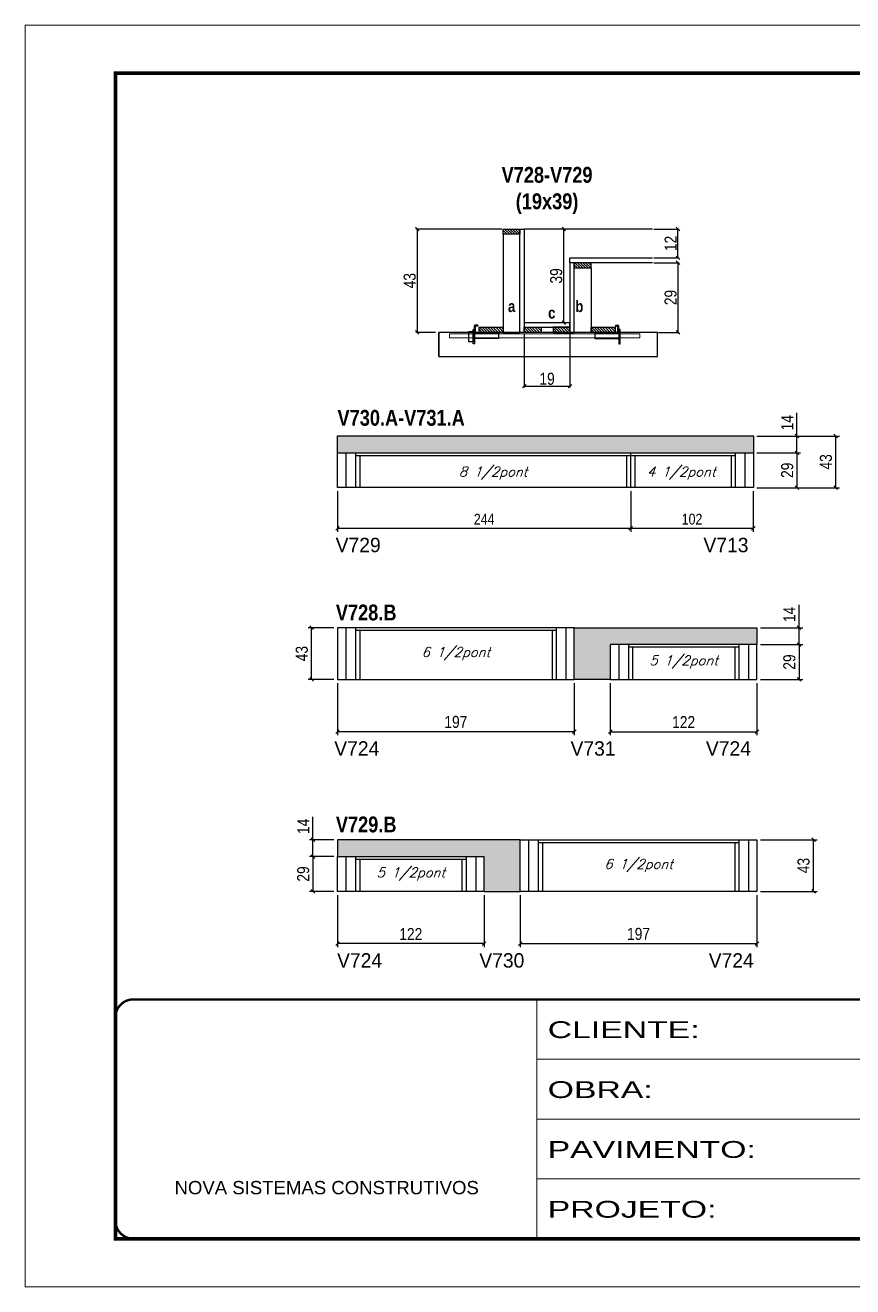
# Model space of a CAD drawing. Extents: x 13154 to 22413, y 1253 to 30260.
# Drawn here: x 17923 to 18611, y 21928 to 22978 of the extents above; entities that cross this region are included whole.
import ezdxf

# ---------------------------------------------------------------- set-up
doc = ezdxf.new("R2010")
doc.units = 0
doc.linetypes.add('CONTINUO', pattern=[0])
doc.linetypes.add('DASHED', pattern=[0.75, 0.5, -0.25])
for name, color, linetype in [('5', 5, 'Continuous'), ('barrote', 251, 'Continuous'), ('COTA', 241, 'Continuous'), ('detalhes', 4, 'Continuous'), ('NOMENCLATURA', 7, 'Continuous'), ('Painéis', 200, 'Continuous'), ('presilha', 1, 'Continuous'), ('SARR_2.2x10', 60, 'Continuous'), ('SARR_2.2x7', 40, 'Continuous'), ('SARR_3.5x7', 81, 'Continuous'), ('texto', 7, 'Continuous')]:
    doc.layers.add(name, color=color, linetype=linetype)
for name, color, linetype, lineweight in [('CONCRETO', 251, 'Continuous', 25), ('Folhas', 255, 'Continuous', 9), ('SARRAFO DE PRESSAO', 251, 'DASHED', 9), ('SCO-___-LAJ', 2, 'Continuous', 0)]:
    doc.layers.add(name, color=color, linetype=linetype, lineweight=lineweight)
doc.styles.add('ARIAL', font='arial.ttf')
doc.styles.add('COTA TECNICA', font='techl___.ttf', dxfattribs={"height": 10})
doc.styles.add('COTA TECNICA 2X', font='techl___.ttf', dxfattribs={"height": 10})
doc.styles.add('COTA TECNICA-50', font='techl___.ttf', dxfattribs={"height": 9})
doc.styles.add('Romans', font='romans.shx')
doc.styles.add('ROMAS860', font='ROMAS860.SHX')
doc.styles.add('TECNICA', font='techb___.ttf', dxfattribs={"height": 10})
doc.styles.add('Tecnologia', font='')
doc.styles.get('Tecnologia').set_extended_font_data('Forgotten Futurist')
doc.dimstyles.new('COTA PAINEL-50', dxfattribs={"dimtxt": 9, "dimasz": 3, "dimexe": 3, "dimexo": 3, "dimgap": 3, "dimtad": 1, "dimdec": 1, "dimzin": 12, "dimdsep": 46, "dimtxsty": 'COTA TECNICA-50', "dimblk1": 'OBLIQUE', "dimblk2": 'OBLIQUE', "dimsah": 1, "dimcen": 0.9, "dimclrd": 4, "dimclre": 4, "dimclrt": 240, "dimadec": 1, "dimazin": 3, "dimtfac": 1, "dimtdec": 1, "dimtmove": 0, "dimatfit": 3, "dimfxl": 1, "dimtolj": 1, "dimtzin": 12, "dimarcsym": 0})
doc.dimstyles.new('PAINEL', dxfattribs={"dimtxt": 10, "dimasz": 3, "dimexe": 3, "dimexo": 3, "dimgap": 3, "dimtad": 1, "dimdec": 1, "dimzin": 12, "dimdsep": 46, "dimtxsty": 'COTA TECNICA', "dimblk1": 'OBLIQUE', "dimblk2": 'OBLIQUE', "dimsah": 1, "dimcen": 0.9, "dimclrd": 4, "dimclre": 4, "dimclrt": 240, "dimadec": 1, "dimazin": 3, "dimtfac": 1, "dimtdec": 1, "dimtmove": 0, "dimatfit": 3, "dimfxl": 1, "dimtolj": 1, "dimtzin": 12, "dimarcsym": 0})
doc.dimstyles.new('SECAO', dxfattribs={"dimscale": 0.333333, "dimtxt": 5, "dimasz": 9, "dimexe": 3, "dimexo": 3, "dimgap": 3, "dimtad": 1, "dimdec": 1, "dimlfac": 0.5, "dimzin": 12, "dimdsep": 46, "dimtxsty": 'COTA TECNICA 2X', "dimblk1": 'OBLIQUE', "dimblk2": 'OBLIQUE', "dimsah": 1, "dimcen": 0.9, "dimclrd": 4, "dimclre": 4, "dimclrt": 240, "dimadec": 1, "dimazin": 3, "dimtfac": 1, "dimtdec": 1, "dimtmove": 0, "dimatfit": 3, "dimfxl": 1, "dimtolj": 1, "dimtzin": 12, "dimarcsym": 0})

# ---------------------------------------------------------------- blocks, each defined once
blk = doc.blocks.new('9999999999')
at = {"color": 30, "linetype": 'CONTINUO'}
for p, q in [((98564.6, 34230.2), (98564.6, 34429.4)), ((98564.6, 34379.6), (99584, 34379.6)), ((98564.6, 34329.8), (99488, 34329.8)), ((98564.6, 34280), (99488, 34280))]:
    blk.add_line(p, q, dxfattribs=at)
at = {"color": 30, "linetype": 'CONTINUO', "const_width": 2}
blk.add_lwpolyline([(99584, 34230.2), (99584, 34414.4, 0.414214), (99569, 34429.4), (98229, 34429.4, 0.414214), (98214, 34414.4), (98214, 34245.2, 0.414214), (98229, 34230.2), (99584, 34230.2)], format="xyb", dxfattribs=at)
at = {"layer": 'Folhas'}
blk.add_lwpolyline([(98139, 34190.2), (99624, 34190.2), (99624, 35240.2), (98139, 35240.2)], close=True, dxfattribs=at)
at = {"layer": 'Folhas', "color": 30, "const_width": 3}
blk.add_lwpolyline([(98214, 34230.2), (99584, 34230.2), (99584, 35200.2), (98214, 35200.2)], close=True, dxfattribs=at)
at = {"color": 7, "linetype": 'Continuous', "ltscale": 5, "style": 'ARIAL'}
blk.add_text('NOVA SISTEMAS CONSTRUTIVOS', height=11.059, dxfattribs=at).set_placement((98263.2, 34267.2))
at = {"layer": 'Folhas', "color": 7, "style": 'Tecnologia', "width": 1.5}
for s, p in [('CLIENTE:', (98573.7, 34397.2)), ('OBRA:', (98573.7, 34347.3)), ('PAVIMENTO:', (98573.7, 34297.5)), ('PROJETO:', (98573.7, 34247.7))]:
    blk.add_text(s, height=14, dxfattribs=at).set_placement(p)
blk = doc.blocks.new('PRESILHA METÁLICA 1')
at = {"layer": 'presilha'}
for p, q in [((7.5, 10.6), (7.5, 19.9)), ((12, 21), (8.6, 21)), ((9, 11.6), (9, 18.9)), ((12, 19.5), (9.6, 19.5)), ((12, 21), (12, 19.5)), ((0, 13), (6, 13)), ((0, 13), (0, 0)), ((6, 0), (0, 0)), ((6, 15.5), (7.5, 15.5)), ((6, -2.5), (6, 15.5)), ((6, 13), (6, 0)), ((7.5, 15.5), (7.5, -2.5)), ((37.5, 4.1), (7.5, 4.1)), ((37.5, 11), (9.6, 11)), ((37.5, 11), (37.5, 4.1)), ((7.5, -2.5), (6, -2.5))]:
    blk.add_line(p, q, dxfattribs=at)
for centre, radius, start, end in [((8.6, 19.9), 1.14, 90, 180), ((9.6, 18.9), 0.57, 90, 180), ((9.6, 11.6), 0.57, 180, 270)]:
    blk.add_arc(centre, radius, start, end, dxfattribs=at)
blk = doc.blocks.new('PRESILHA METÁLICA 2')
at = {"layer": 'presilha'}
for p, q in [((-5.2, 23.5), (-5.2, 22)), ((-5.2, 23.5), (-1.9, 23.5)), ((-5.2, 22), (-2.8, 22)), ((-2.2, 14.1), (-2.2, 21.4)), ((0.8, 18), (-0.8, 18)), ((-0.8, 18), (-0.8, 0)), ((-0.8, 14.6), (-0.8, 22.4)), ((0.8, 0), (0.8, 18)), ((-30.8, 13.5), (-30.8, 6.6)), ((-30.8, 13.5), (-2.8, 13.5)), ((-30.8, 6.6), (-0.8, 6.6)), ((-0.8, 0), (0.8, 0))]:
    blk.add_line(p, q, dxfattribs=at)
for centre, radius, start, end in [((-2.8, 21.4), 0.57, 0, 90), ((-1.9, 22.4), 1.14, 0, 90), ((-2.8, 14.1), 0.57, 270, 0)]:
    blk.add_arc(centre, radius, start, end, dxfattribs=at)
blk = doc.blocks.new('_Oblique')
at = {"color": 0, "linetype": 'ByBlock', "lineweight": -2}
blk.add_line((-0.5, -0.5), (0.5, 0.5), dxfattribs=at)
blk = doc.blocks.new('*D1011')
at = {"layer": 'COTA', "color": 4, "lineweight": -2, "transparency": 16777216}
for p, q in [((18319.5, 22808.1), (18248, 22808.1)), ((18249, 22808.1), (18249, 22722.1)), ((18264.3, 22722.1), (18248, 22722.1))]:
    blk.add_line(p, q, dxfattribs=at)
at = {"layer": 'Defpoints', "color": 0, "transparency": 16777216}
for p in [(18320.5, 22808.1), (18249, 22722.1), (18265.3, 22722.1)]:
    blk.add_point(p, dxfattribs=at)
at = {"layer": 'COTA', "color": 4, "lineweight": -2, "transparency": 16777216, "xscale": 3, "yscale": 3, "zscale": 3}
for p, rotation in [((18249, 22808.1), 90), ((18249, 22722.1), 270)]:
    blk.add_blockref('_Oblique', p, dxfattribs=dict(at, rotation=rotation))
at = {"layer": 'COTA', "color": 240, "transparency": 16777216, "insert": (18242.8, 22765.1), "char_height": 10, "attachment_point": 5, "rotation": 90, "style": 'COTA TECNICA 2X'}
blk.add_mtext('\\A1;43', dxfattribs=at)
blk = doc.blocks.new('*D1012')
at = {"layer": 'COTA', "color": 4, "lineweight": -2, "transparency": 16777216}
for p, q in [((18445.8, 22780.1), (18467, 22780.1)), ((18466, 22780.1), (18466, 22722.1)), ((18449.9, 22722.1), (18467, 22722.1))]:
    blk.add_line(p, q, dxfattribs=at)
at = {"layer": 'Defpoints', "color": 0, "transparency": 16777216}
for p in [(18444.8, 22780.1), (18448.9, 22722.1), (18466, 22722.1)]:
    blk.add_point(p, dxfattribs=at)
at = {"layer": 'COTA', "color": 4, "lineweight": -2, "transparency": 16777216, "xscale": 3, "yscale": 3, "zscale": 3}
for p, rotation in [((18466, 22780.1), 90), ((18466, 22722.1), 270)]:
    blk.add_blockref('_Oblique', p, dxfattribs=dict(at, rotation=rotation))
at = {"layer": 'COTA', "color": 240, "transparency": 16777216, "insert": (18459.9, 22751.1), "char_height": 10, "attachment_point": 5, "rotation": 90, "style": 'COTA TECNICA 2X'}
blk.add_mtext('\\A1;29', dxfattribs=at)
blk = doc.blocks.new('*D1013')
at = {"layer": 'COTA', "color": 4, "lineweight": -2, "transparency": 16777216}
for p, q in [((18375.1, 22808.1), (18370, 22808.1)), ((18371, 22730.1), (18371, 22808.1)), ((18375.1, 22730.1), (18370, 22730.1))]:
    blk.add_line(p, q, dxfattribs=at)
at = {"layer": 'Defpoints', "color": 0, "transparency": 16777216}
for p in [(18371, 22808.1), (18376.1, 22808.1), (18376.1, 22730.1)]:
    blk.add_point(p, dxfattribs=at)
at = {"layer": 'COTA', "color": 4, "lineweight": -2, "transparency": 16777216, "xscale": 3, "yscale": 3, "zscale": 3}
for p, rotation in [((18371, 22808.1), 90), ((18371, 22730.1), 270)]:
    blk.add_blockref('_Oblique', p, dxfattribs=dict(at, rotation=rotation))
at = {"layer": 'COTA', "color": 240, "transparency": 16777216, "insert": (18364.7, 22769.1), "char_height": 10, "attachment_point": 5, "rotation": 90, "style": 'COTA TECNICA 2X'}
blk.add_mtext('\\A1;39', dxfattribs=at)
blk = doc.blocks.new('*D1014')
at = {"layer": 'COTA', "color": 4, "lineweight": -2, "transparency": 16777216}
for p, q in [((18445.8, 22808.1), (18467, 22808.1)), ((18466, 22784.1), (18466, 22808.1)), ((18445.8, 22784.1), (18467, 22784.1))]:
    blk.add_line(p, q, dxfattribs=at)
at = {"layer": 'Defpoints', "color": 0, "transparency": 16777216}
for p in [(18444.8, 22808.1), (18466, 22808.1), (18444.8, 22784.1)]:
    blk.add_point(p, dxfattribs=at)
at = {"layer": 'COTA', "color": 4, "lineweight": -2, "transparency": 16777216, "xscale": 3, "yscale": 3, "zscale": 3}
for p, rotation in [((18466, 22808.1), 90), ((18466, 22784.1), 270)]:
    blk.add_blockref('_Oblique', p, dxfattribs=dict(at, rotation=rotation))
at = {"layer": 'COTA', "color": 240, "transparency": 16777216, "insert": (18459.9, 22796.1), "char_height": 10, "attachment_point": 5, "rotation": 90, "style": 'COTA TECNICA 2X'}
blk.add_mtext('\\A1;12', dxfattribs=at)
blk = doc.blocks.new('*D1015')
at = {"layer": 'COTA', "color": 4, "lineweight": -2, "transparency": 16777216}
for p, q in [((18338.1, 22721.1), (18338.1, 22676.3)), ((18376.1, 22721.1), (18376.1, 22676.3)), ((18338.1, 22677.3), (18376.1, 22677.3))]:
    blk.add_line(p, q, dxfattribs=at)
at = {"layer": 'Defpoints', "color": 0, "transparency": 16777216}
for p in [(18338.1, 22722.1), (18376.1, 22722.1), (18376.1, 22677.3)]:
    blk.add_point(p, dxfattribs=at)
at = {"layer": 'COTA', "color": 4, "lineweight": -2, "transparency": 16777216, "xscale": 3, "yscale": 3, "zscale": 3, "rotation": 180}
blk.add_blockref('_Oblique', (18338.1, 22677.3), dxfattribs=at)
at = {"layer": 'COTA', "color": 4, "lineweight": -2, "transparency": 16777216, "xscale": 3, "yscale": 3, "zscale": 3}
blk.add_blockref('_Oblique', (18376.1, 22677.3), dxfattribs=at)
at = {"layer": 'COTA', "color": 240, "transparency": 16777216, "insert": (18357.1, 22683.4), "char_height": 10, "attachment_point": 5, "style": 'COTA TECNICA 2X'}
blk.add_mtext('\\A1;19', dxfattribs=at)
blk = doc.blocks.new('*D1017')
at = {"layer": 'COTA', "color": 4, "linetype": 'ByBlock', "lineweight": -2, "transparency": 16777216}
for p, q in [((18182.7, 22589.8), (18182.7, 22556)), ((18426.7, 22589.8), (18426.7, 22556)), ((18182.7, 22559), (18426.7, 22559))]:
    blk.add_line(p, q, dxfattribs=at)
at = {"layer": 'Defpoints', "color": 0, "linetype": 'ByBlock', "transparency": 16777216}
for p in [(18182.7, 22592.8), (18426.7, 22592.8), (18426.7, 22559)]:
    blk.add_point(p, dxfattribs=at)
at = {"layer": 'COTA', "color": 4, "linetype": 'ByBlock', "lineweight": -2, "transparency": 16777216, "xscale": 3, "yscale": 3, "zscale": 3, "rotation": 180}
blk.add_blockref('_Oblique', (18182.7, 22559), dxfattribs=at)
at = {"layer": 'COTA', "color": 4, "linetype": 'ByBlock', "lineweight": -2, "transparency": 16777216, "xscale": 3, "yscale": 3, "zscale": 3}
blk.add_blockref('_Oblique', (18426.7, 22559), dxfattribs=at)
at = {"layer": 'COTA', "color": 240, "linetype": 'ByBlock', "transparency": 16777216, "insert": (18304.7, 22566.6), "char_height": 9, "attachment_point": 5, "style": 'COTA TECNICA-50'}
blk.add_mtext('\\A1;244', dxfattribs=at)
blk = doc.blocks.new('*D1018')
at = {"layer": 'COTA', "color": 4, "linetype": 'ByBlock', "lineweight": -2, "transparency": 16777216}
for p, q in [((18426.7, 22589.8), (18426.7, 22556)), ((18528.7, 22589.8), (18528.7, 22556)), ((18426.7, 22559), (18528.7, 22559))]:
    blk.add_line(p, q, dxfattribs=at)
at = {"layer": 'Defpoints', "color": 0, "linetype": 'ByBlock', "transparency": 16777216}
for p in [(18426.7, 22592.8), (18528.7, 22592.8), (18528.7, 22559)]:
    blk.add_point(p, dxfattribs=at)
at = {"layer": 'COTA', "color": 4, "linetype": 'ByBlock', "lineweight": -2, "transparency": 16777216, "xscale": 3, "yscale": 3, "zscale": 3, "rotation": 180}
blk.add_blockref('_Oblique', (18426.7, 22559), dxfattribs=at)
at = {"layer": 'COTA', "color": 4, "linetype": 'ByBlock', "lineweight": -2, "transparency": 16777216, "xscale": 3, "yscale": 3, "zscale": 3}
blk.add_blockref('_Oblique', (18528.7, 22559), dxfattribs=at)
at = {"layer": 'COTA', "color": 240, "linetype": 'ByBlock', "transparency": 16777216, "insert": (18477.7, 22566.6), "char_height": 9, "attachment_point": 5, "style": 'COTA TECNICA-50'}
blk.add_mtext('\\A1;102', dxfattribs=at)
blk = doc.blocks.new('*D1019')
at = {"layer": 'COTA', "color": 4, "linetype": 'ByBlock', "lineweight": -2, "transparency": 16777216}
for p, q in [((18531.7, 22621.8), (18568, 22621.8)), ((18565, 22621.8), (18565, 22592.8)), ((18531.7, 22592.8), (18568, 22592.8))]:
    blk.add_line(p, q, dxfattribs=at)
at = {"layer": 'Defpoints', "color": 0, "linetype": 'ByBlock', "transparency": 16777216}
for p in [(18528.7, 22621.8), (18528.7, 22592.8), (18565, 22592.8)]:
    blk.add_point(p, dxfattribs=at)
at = {"layer": 'COTA', "color": 4, "linetype": 'ByBlock', "lineweight": -2, "transparency": 16777216, "xscale": 3, "yscale": 3, "zscale": 3}
for p, rotation in [((18565, 22621.8), 90), ((18565, 22592.8), 270)]:
    blk.add_blockref('_Oblique', p, dxfattribs=dict(at, rotation=rotation))
at = {"layer": 'COTA', "color": 240, "linetype": 'ByBlock', "transparency": 16777216, "insert": (18556.9, 22607.3), "char_height": 10, "attachment_point": 5, "rotation": 90, "style": 'COTA TECNICA'}
blk.add_mtext('\\A1;29', dxfattribs=at)
blk = doc.blocks.new('*D1020')
at = {"layer": 'COTA', "color": 4, "lineweight": -2, "transparency": 16777216}
for p, q in [((18565, 22635.8), (18565, 22655)), ((18531.7, 22635.8), (18568, 22635.8)), ((18565, 22621.8), (18565, 22635.8)), ((18531.7, 22621.8), (18568, 22621.8))]:
    blk.add_line(p, q, dxfattribs=at)
at = {"layer": 'Defpoints', "color": 0, "transparency": 16777216}
for p in [(18528.7, 22635.8), (18565, 22635.8), (18528.7, 22621.8)]:
    blk.add_point(p, dxfattribs=at)
at = {"layer": 'COTA', "color": 4, "lineweight": -2, "transparency": 16777216, "xscale": 3, "yscale": 3, "zscale": 3}
for p, rotation in [((18565, 22635.8), 90), ((18565, 22621.8), 270)]:
    blk.add_blockref('_Oblique', p, dxfattribs=dict(at, rotation=rotation))
at = {"layer": 'COTA', "color": 240, "transparency": 16777216, "insert": (18556.9, 22646.9), "char_height": 10, "attachment_point": 5, "rotation": 90, "style": 'COTA TECNICA'}
blk.add_mtext('\\A1;14', dxfattribs=at)
blk = doc.blocks.new('*D1016')
at = {"layer": 'COTA', "color": 4, "lineweight": -2, "transparency": 16777216}
for p, q in [((18531.7, 22635.8), (18600.3, 22635.8)), ((18597.3, 22592.8), (18597.3, 22635.8)), ((18531.7, 22592.8), (18600.3, 22592.8))]:
    blk.add_line(p, q, dxfattribs=at)
at = {"layer": 'Defpoints', "color": 0, "transparency": 16777216}
for p in [(18528.7, 22635.8), (18597.3, 22635.8), (18528.7, 22592.8)]:
    blk.add_point(p, dxfattribs=at)
at = {"layer": 'COTA', "color": 4, "lineweight": -2, "transparency": 16777216, "xscale": 3, "yscale": 3, "zscale": 3}
for p, rotation in [((18597.3, 22635.8), 90), ((18597.3, 22592.8), 270)]:
    blk.add_blockref('_Oblique', p, dxfattribs=dict(at, rotation=rotation))
at = {"layer": 'COTA', "color": 240, "transparency": 16777216, "insert": (18589.1, 22614.3), "char_height": 10, "attachment_point": 5, "rotation": 90, "style": 'COTA TECNICA'}
blk.add_mtext('\\A1;43', dxfattribs=at)
blk = doc.blocks.new('*D1022')
at = {"layer": 'COTA', "color": 4, "linetype": 'ByBlock', "lineweight": -2, "transparency": 16777216}
for p, q in [((18409.7, 22430.2), (18409.7, 22386.7)), ((18531.7, 22430.2), (18531.7, 22386.7)), ((18409.7, 22389.7), (18531.7, 22389.7))]:
    blk.add_line(p, q, dxfattribs=at)
at = {"layer": 'Defpoints', "color": 0, "linetype": 'ByBlock', "transparency": 16777216}
for p in [(18409.7, 22433.2), (18531.7, 22433.2), (18531.7, 22389.7)]:
    blk.add_point(p, dxfattribs=at)
at = {"layer": 'COTA', "color": 4, "linetype": 'ByBlock', "lineweight": -2, "transparency": 16777216, "xscale": 3, "yscale": 3, "zscale": 3, "rotation": 180}
blk.add_blockref('_Oblique', (18409.7, 22389.7), dxfattribs=at)
at = {"layer": 'COTA', "color": 4, "linetype": 'ByBlock', "lineweight": -2, "transparency": 16777216, "xscale": 3, "yscale": 3, "zscale": 3}
blk.add_blockref('_Oblique', (18531.7, 22389.7), dxfattribs=at)
at = {"layer": 'COTA', "color": 240, "linetype": 'ByBlock', "transparency": 16777216, "insert": (18470.7, 22397.7), "char_height": 10, "attachment_point": 5, "style": 'COTA TECNICA'}
blk.add_mtext('\\A1;122', dxfattribs=at)
blk = doc.blocks.new('*D1023')
at = {"layer": 'COTA', "color": 4, "lineweight": -2, "transparency": 16777216}
for p, q in [((18182.7, 22430.2), (18182.7, 22386.7)), ((18379.7, 22430.2), (18379.7, 22386.7)), ((18379.7, 22389.7), (18182.7, 22389.7))]:
    blk.add_line(p, q, dxfattribs=at)
at = {"layer": 'Defpoints', "color": 0, "transparency": 16777216}
for p in [(18182.7, 22433.2), (18379.7, 22433.2), (18182.7, 22389.7)]:
    blk.add_point(p, dxfattribs=at)
at = {"layer": 'COTA', "color": 4, "lineweight": -2, "transparency": 16777216, "xscale": 3, "yscale": 3, "zscale": 3, "rotation": 180}
blk.add_blockref('_Oblique', (18182.7, 22389.7), dxfattribs=at)
at = {"layer": 'COTA', "color": 4, "lineweight": -2, "transparency": 16777216, "xscale": 3, "yscale": 3, "zscale": 3}
blk.add_blockref('_Oblique', (18379.7, 22389.7), dxfattribs=at)
at = {"layer": 'COTA', "color": 240, "transparency": 16777216, "insert": (18281.2, 22397.8), "char_height": 10, "attachment_point": 5, "style": 'COTA TECNICA'}
blk.add_mtext('\\A1;197', dxfattribs=at)
blk = doc.blocks.new('*D1024')
at = {"layer": 'COTA', "color": 4, "lineweight": -2, "transparency": 16777216}
for p, q in [((18179.7, 22476.2), (18158.2, 22476.2)), ((18161.2, 22433.2), (18161.2, 22476.2)), ((18179.7, 22433.2), (18158.2, 22433.2))]:
    blk.add_line(p, q, dxfattribs=at)
at = {"layer": 'Defpoints', "color": 0, "transparency": 16777216}
for p in [(18161.2, 22476.2), (18182.7, 22476.2), (18182.7, 22433.2)]:
    blk.add_point(p, dxfattribs=at)
at = {"layer": 'COTA', "color": 4, "lineweight": -2, "transparency": 16777216, "xscale": 3, "yscale": 3, "zscale": 3}
for p, rotation in [((18161.2, 22476.2), 90), ((18161.2, 22433.2), 270)]:
    blk.add_blockref('_Oblique', p, dxfattribs=dict(at, rotation=rotation))
at = {"layer": 'COTA', "color": 240, "transparency": 16777216, "insert": (18153, 22454.7), "char_height": 10, "attachment_point": 5, "rotation": 90, "style": 'COTA TECNICA'}
blk.add_mtext('\\A1;43', dxfattribs=at)
blk = doc.blocks.new('*D1025')
at = {"layer": 'COTA', "color": 4, "lineweight": -2, "transparency": 16777216}
for p, q in [((18534.7, 22462.2), (18569.8, 22462.2)), ((18566.8, 22462.2), (18566.8, 22433.2)), ((18534.7, 22433.2), (18569.8, 22433.2))]:
    blk.add_line(p, q, dxfattribs=at)
at = {"layer": 'Defpoints', "color": 0, "transparency": 16777216}
for p in [(18531.7, 22462.2), (18531.7, 22433.2), (18566.8, 22433.2)]:
    blk.add_point(p, dxfattribs=at)
at = {"layer": 'COTA', "color": 4, "lineweight": -2, "transparency": 16777216, "xscale": 3, "yscale": 3, "zscale": 3}
for p, rotation in [((18566.8, 22462.2), 90), ((18566.8, 22433.2), 270)]:
    blk.add_blockref('_Oblique', p, dxfattribs=dict(at, rotation=rotation))
at = {"layer": 'COTA', "color": 240, "transparency": 16777216, "insert": (18558.7, 22447.7), "char_height": 10, "attachment_point": 5, "rotation": 90, "style": 'COTA TECNICA'}
blk.add_mtext('\\A1;29', dxfattribs=at)
blk = doc.blocks.new('*D1026')
at = {"layer": 'COTA', "color": 4, "lineweight": -2, "transparency": 16777216}
for p, q in [((18566.8, 22476.2), (18566.8, 22495.3)), ((18534.7, 22476.2), (18569.8, 22476.2)), ((18566.8, 22462.2), (18566.8, 22476.2)), ((18534.7, 22462.2), (18569.8, 22462.2))]:
    blk.add_line(p, q, dxfattribs=at)
at = {"layer": 'Defpoints', "color": 0, "transparency": 16777216}
for p in [(18531.7, 22476.2), (18566.8, 22476.2), (18531.7, 22462.2)]:
    blk.add_point(p, dxfattribs=at)
at = {"layer": 'COTA', "color": 4, "lineweight": -2, "transparency": 16777216, "xscale": 3, "yscale": 3, "zscale": 3}
for p, rotation in [((18566.8, 22476.2), 90), ((18566.8, 22462.2), 270)]:
    blk.add_blockref('_Oblique', p, dxfattribs=dict(at, rotation=rotation))
at = {"layer": 'COTA', "color": 240, "transparency": 16777216, "insert": (18558.7, 22487.3), "char_height": 10, "attachment_point": 5, "rotation": 90, "style": 'COTA TECNICA'}
blk.add_mtext('\\A1;14', dxfattribs=at)
blk = doc.blocks.new('*D1027')
at = {"layer": 'COTA', "color": 4, "linetype": 'ByBlock', "lineweight": -2, "transparency": 16777216}
for p, q in [((18182.7, 22253.8), (18182.7, 22210.3)), ((18304.7, 22253.8), (18304.7, 22210.3)), ((18304.7, 22213.3), (18182.7, 22213.3))]:
    blk.add_line(p, q, dxfattribs=at)
at = {"layer": 'Defpoints', "color": 0, "linetype": 'ByBlock', "transparency": 16777216}
for p in [(18182.7, 22256.8), (18304.7, 22256.8), (18182.7, 22213.3)]:
    blk.add_point(p, dxfattribs=at)
at = {"layer": 'COTA', "color": 4, "linetype": 'ByBlock', "lineweight": -2, "transparency": 16777216, "xscale": 3, "yscale": 3, "zscale": 3, "rotation": 180}
blk.add_blockref('_Oblique', (18182.7, 22213.3), dxfattribs=at)
at = {"layer": 'COTA', "color": 4, "linetype": 'ByBlock', "lineweight": -2, "transparency": 16777216, "xscale": 3, "yscale": 3, "zscale": 3}
blk.add_blockref('_Oblique', (18304.7, 22213.3), dxfattribs=at)
at = {"layer": 'COTA', "color": 240, "linetype": 'ByBlock', "transparency": 16777216, "insert": (18243.7, 22221.3), "char_height": 10, "attachment_point": 5, "style": 'COTA TECNICA'}
blk.add_mtext('\\A1;122', dxfattribs=at)
blk = doc.blocks.new('*D1028')
at = {"layer": 'COTA', "color": 4, "lineweight": -2, "transparency": 16777216}
for p, q in [((18334.7, 22253.8), (18334.7, 22210.3)), ((18531.7, 22253.8), (18531.7, 22210.3)), ((18334.7, 22213.3), (18531.7, 22213.3))]:
    blk.add_line(p, q, dxfattribs=at)
at = {"layer": 'Defpoints', "color": 0, "transparency": 16777216}
for p in [(18334.7, 22256.8), (18531.7, 22256.8), (18531.7, 22213.3)]:
    blk.add_point(p, dxfattribs=at)
at = {"layer": 'COTA', "color": 4, "lineweight": -2, "transparency": 16777216, "xscale": 3, "yscale": 3, "zscale": 3, "rotation": 180}
blk.add_blockref('_Oblique', (18334.7, 22213.3), dxfattribs=at)
at = {"layer": 'COTA', "color": 4, "lineweight": -2, "transparency": 16777216, "xscale": 3, "yscale": 3, "zscale": 3}
blk.add_blockref('_Oblique', (18531.7, 22213.3), dxfattribs=at)
at = {"layer": 'COTA', "color": 240, "transparency": 16777216, "insert": (18433.2, 22221.4), "char_height": 10, "attachment_point": 5, "style": 'COTA TECNICA'}
blk.add_mtext('\\A1;197', dxfattribs=at)
blk = doc.blocks.new('*D1029')
at = {"layer": 'COTA', "color": 4, "lineweight": -2, "transparency": 16777216}
for p, q in [((18534.7, 22299.8), (18581.8, 22299.8)), ((18578.8, 22256.8), (18578.8, 22299.8)), ((18534.7, 22256.8), (18581.8, 22256.8))]:
    blk.add_line(p, q, dxfattribs=at)
at = {"layer": 'Defpoints', "color": 0, "transparency": 16777216}
for p in [(18531.7, 22299.8), (18578.8, 22299.8), (18531.7, 22256.8)]:
    blk.add_point(p, dxfattribs=at)
at = {"layer": 'COTA', "color": 4, "lineweight": -2, "transparency": 16777216, "xscale": 3, "yscale": 3, "zscale": 3}
for p, rotation in [((18578.8, 22299.8), 90), ((18578.8, 22256.8), 270)]:
    blk.add_blockref('_Oblique', p, dxfattribs=dict(at, rotation=rotation))
at = {"layer": 'COTA', "color": 240, "transparency": 16777216, "insert": (18570.5, 22278.3), "char_height": 10, "attachment_point": 5, "rotation": 90, "style": 'COTA TECNICA'}
blk.add_mtext('\\A1;43', dxfattribs=at)
blk = doc.blocks.new('*D1030')
at = {"layer": 'COTA', "color": 4, "lineweight": -2, "transparency": 16777216}
for p, q in [((18179.7, 22285.8), (18159.3, 22285.8)), ((18162.3, 22285.8), (18162.3, 22256.8)), ((18179.7, 22256.8), (18159.3, 22256.8))]:
    blk.add_line(p, q, dxfattribs=at)
at = {"layer": 'Defpoints', "color": 0, "transparency": 16777216}
for p in [(18182.7, 22285.8), (18162.3, 22256.8), (18182.7, 22256.8)]:
    blk.add_point(p, dxfattribs=at)
at = {"layer": 'COTA', "color": 4, "lineweight": -2, "transparency": 16777216, "xscale": 3, "yscale": 3, "zscale": 3}
for p, rotation in [((18162.3, 22285.8), 90), ((18162.3, 22256.8), 270)]:
    blk.add_blockref('_Oblique', p, dxfattribs=dict(at, rotation=rotation))
at = {"layer": 'COTA', "color": 240, "transparency": 16777216, "insert": (18154.2, 22271.3), "char_height": 10, "attachment_point": 5, "rotation": 90, "style": 'COTA TECNICA'}
blk.add_mtext('\\A1;29', dxfattribs=at)
blk = doc.blocks.new('*D1031')
at = {"layer": 'COTA', "color": 4, "lineweight": -2, "transparency": 16777216}
for p, q in [((18162.3, 22299.8), (18162.3, 22318.9)), ((18179.7, 22299.8), (18159.3, 22299.8)), ((18162.3, 22285.8), (18162.3, 22299.8)), ((18179.7, 22285.8), (18159.3, 22285.8))]:
    blk.add_line(p, q, dxfattribs=at)
at = {"layer": 'Defpoints', "color": 0, "transparency": 16777216}
for p in [(18162.3, 22299.8), (18182.7, 22299.8), (18182.7, 22285.8)]:
    blk.add_point(p, dxfattribs=at)
at = {"layer": 'COTA', "color": 4, "lineweight": -2, "transparency": 16777216, "xscale": 3, "yscale": 3, "zscale": 3}
for p, rotation in [((18162.3, 22299.8), 90), ((18162.3, 22285.8), 270)]:
    blk.add_blockref('_Oblique', p, dxfattribs=dict(at, rotation=rotation))
at = {"layer": 'COTA', "color": 240, "transparency": 16777216, "insert": (18154.3, 22310.9), "char_height": 10, "attachment_point": 5, "rotation": 90, "style": 'COTA TECNICA'}
blk.add_mtext('\\A1;14', dxfattribs=at)

msp = doc.modelspace()

# ---------------------------------------------------------------- hatches: boundary and pattern name
at = {"layer": 'COTA'}
h = msp.add_hatch(dxfattribs=at)
h.set_pattern_fill('AR-CONC', color=256, scale=0.03)
h.set_pattern_definition([(50, (69.089, 37.688), (5.4655401, -0.4781726), [0.5715, -6.2865]), (355, (69.089, 37.688), (-1.0573026, 5.7317054), [0.4572, -5.0292175]), (100.451445, (69.5443, 37.648), (4.4082374, 5.2535326), [0.4857003, -5.3427073]), (46.1842, (69.089, 39.212), (8.1323712, -1.2612698), [0.85725, -9.42975]), (96.635558, (69.7666, 39.107), (7.122124, 7.4227837), [0.7285507, -8.0140682]), (351.18415, (69.089, 39.212), (7.122124, 7.4227837), [0.685799, -7.543792]), (21, (69.851, 38.831), (4.54843174, -3.06795595), [0.5715, -6.2865]), (326, (69.851, 38.831), (1.8540609, 5.525639), [0.4572, -5.0292]), (71.451445, (70.23, 38.5754), (6.4024926, 2.4576831), [0.4857003, -5.3426981]), (37.5, (69.0889, 37.688), (0.0926581, 2.53665117), [0, -4.96824, 0, -5.1054, 0, -5.04825]), (7.5, (69.089, 37.688), (2.00458988, 3.00541724), [0, -2.91084, 0, -4.85394, 0, -1.92405]), (327.5, (67.3896, 37.688), (4.06771786, -0.17186232), [0, -1.905, 0, -5.9436, 0, -7.8867]), (317.5, (66.6276, 37.688), (4.44387544, 0.76279473), [0, -2.4765, 0, -3.94716, 0, -5.6007])])
h.paths.add_polyline_path([(18528.72, 22621.84), (18528.72, 22635.84), (18182.72, 22635.84), (18182.72, 22621.84)])
h = msp.add_hatch(dxfattribs=at)
h.set_pattern_fill('AR-CONC', color=256, scale=0.03)
h.set_pattern_definition([(50, (-14.4495, 37.511), (5.4655401, -0.4781726), [0.5715, -6.2865]), (355, (-14.4495, 37.511), (-1.0573026, 5.7317054), [0.4572, -5.0292175]), (100.451445, (-13.994, 37.471), (4.4082374, 5.2535326), [0.4857003, -5.3427073]), (46.1842, (-14.4495, 39.035), (8.1323712, -1.2612698), [0.85725, -9.42975]), (96.635558, (-13.772, 38.93), (7.122124, 7.4227837), [0.7285507, -8.0140682]), (351.18415, (-14.4495, 39.035), (7.122124, 7.4227837), [0.685799, -7.543792]), (21, (-13.6875, 38.654), (4.54843174, -3.06795595), [0.5715, -6.2865]), (326, (-13.6875, 38.654), (1.8540609, 5.525639), [0.4572, -5.0292]), (71.451445, (-13.3085, 38.398), (6.4024926, 2.4576831), [0.4857003, -5.3426981]), (37.5, (-14.4495, 37.511), (0.0926581, 2.53665117), [0, -4.96824, 0, -5.1054, 0, -5.04825]), (7.5, (-14.4495, 37.511), (2.00458988, 3.00541724), [0, -2.91084, 0, -4.85394, 0, -1.92405]), (327.5, (-16.1488, 37.511), (4.06771786, -0.17186232), [0, -1.905, 0, -5.9436, 0, -7.8867]), (317.5, (-16.9108, 37.511), (4.44387544, 0.76279473), [0, -2.4765, 0, -3.94716, 0, -5.6007])])
h.paths.add_polyline_path([(18379.72, 22433.22), (18409.72, 22433.22), (18409.72, 22462.22), (18531.72, 22462.22), (18531.72, 22476.22), (18379.72, 22476.22)])
h = msp.add_hatch(dxfattribs=at)
h.set_pattern_fill('AR-CONC', color=256, scale=0.03)
h.set_pattern_definition([(50, (-14.4495, -138.9037), (5.4655401, -0.4781726), [0.5715, -6.2865]), (355, (-14.4495, -138.9037), (-1.0573026, 5.7317054), [0.4572, -5.0292175]), (100.451445, (-13.994, -138.9435), (4.4082374, 5.2535326), [0.4857003, -5.3427073]), (46.1842, (-14.4495, -137.38), (8.1323712, -1.2612698), [0.85725, -9.42975]), (96.635558, (-13.772, -137.485), (7.122124, 7.4227837), [0.7285507, -8.0140682]), (351.18415, (-14.4495, -137.38), (7.122124, 7.4227837), [0.685799, -7.543792]), (21, (-13.6875, -137.7607), (4.54843174, -3.06795595), [0.5715, -6.2865]), (326, (-13.6875, -137.7607), (1.8540609, 5.525639), [0.4572, -5.0292]), (71.451445, (-13.3085, -138.0163), (6.4024926, 2.4576831), [0.4857003, -5.3426981]), (37.5, (-14.4495, -138.9037), (0.0926581, 2.53665117), [0, -4.96824, 0, -5.1054, 0, -5.04825]), (7.5, (-14.4495, -138.9037), (2.00458988, 3.00541724), [0, -2.91084, 0, -4.85394, 0, -1.92405]), (327.5, (-16.1488, -138.9037), (4.06771786, -0.17186232), [0, -1.905, 0, -5.9436, 0, -7.8867]), (317.5, (-16.9108, -138.9037), (4.44387544, 0.76279473), [0, -2.4765, 0, -3.94716, 0, -5.6007])])
h.paths.add_polyline_path([(18334.72, 22299.8), (18182.72, 22299.8), (18182.72, 22285.8), (18304.72, 22285.8), (18304.72, 22256.8), (18334.72, 22256.8)])
at = {"layer": 'SARR_2.2x10'}
h = msp.add_hatch(dxfattribs=at)
h.set_pattern_fill('ANSI31', color=256, scale=0.5, angle=90)
h.set_pattern_definition([(135, (51494.0053, -100790.0663), (-1.122532015, -1.122532015), [])])
h.paths.add_polyline_path([(18300.47, 22726.5), (18300.47, 22722.1), (18320.47, 22722.1), (18320.47, 22726.5)])
h = msp.add_hatch(dxfattribs=at)
h.set_pattern_fill('ANSI31', color=256, scale=0.5, angle=90)
h.set_pattern_definition([(135, (51587.2053, -100790.0663), (-1.122532015, -1.122532015), [])])
h.paths.add_polyline_path([(18393.67, 22726.5), (18393.67, 22722.1), (18413.67, 22722.1), (18413.67, 22726.5)])
at = {"layer": 'SARR_2.2x7'}
h = msp.add_hatch(dxfattribs=at)
h.set_pattern_fill('ANSI31', color=256, scale=0.5, angle=90)
h.set_pattern_definition([(135, (51508.0053, -100708.4663), (-1.122532015, -1.122532015), [])])
h.paths.add_polyline_path([(18334.47, 22808.1), (18334.47, 22803.7), (18320.47, 22803.7), (18320.47, 22808.1)])
h = msp.add_hatch(dxfattribs=at)
h.set_pattern_fill('ANSI31', color=256, scale=0.5, angle=90)
h.set_pattern_definition([(135, (51488.0053, -100736.4663), (-1.122532015, -1.122532015), [])])
h.paths.add_polyline_path([(18379.67, 22780.1), (18379.67, 22775.7), (18393.67, 22775.7), (18393.67, 22780.1)])
h = msp.add_hatch(dxfattribs=at)
h.set_pattern_fill('ANSI31', color=256, scale=0.5, angle=90)
h.set_pattern_definition([(135, (51573.6053, -100790.0663), (-1.122532015, -1.122532015), [])])
h.paths.add_polyline_path([(18352.07, 22722.1), (18352.07, 22726.5), (18338.07, 22726.5), (18338.07, 22722.1)])
h = msp.add_hatch(dxfattribs=at)
h.set_pattern_fill('ANSI31', color=256, scale=0.5, angle=90)
h.set_pattern_definition([(135, (51511.6053, -100790.0663), (-1.122532015, -1.122532015), [])])
h.paths.add_polyline_path([(18362.07, 22722.1), (18362.07, 22726.5), (18376.07, 22726.5), (18376.07, 22722.1)])

# ---------------------------------------------------------------- linework, layer by layer
at = {"layer": 'barrote'}
msp.add_lwpolyline([(18267.01, 22702.1), (18448.93, 22702.1), (18448.93, 22722.1), (18267.01, 22722.1)], close=True, dxfattribs=at)
at = {"layer": 'CONCRETO', "linetype": 'Continuous'}
msp.add_line((18444.77, 22808.1), (18338.07, 22808.1), dxfattribs=at)
at = {"layer": 'COTA'}
for p, q in [((18182.72, 22621.84), (18182.72, 22635.84)), ((18182.72, 22635.84), (18528.72, 22635.84)), ((18528.72, 22635.84), (18528.72, 22621.84)), ((18379.72, 22476.22), (18531.72, 22476.22)), ((18531.72, 22476.22), (18531.72, 22462.22)), ((18409.72, 22433.22), (18379.72, 22433.22)), ((18334.72, 22299.8), (18182.72, 22299.8)), ((18182.72, 22299.8), (18182.72, 22285.8)), ((18304.72, 22256.8), (18334.72, 22256.8))]:
    msp.add_line(p, q, dxfattribs=at)
at = {"layer": 'detalhes', "color": 250}
msp.add_line((18267.01, 22702.1), (18267.01, 22722.1), dxfattribs=at)
at = {"layer": 'Painéis', "linetype": 'Continuous'}
for p, q in [((18182.72, 22592.84), (18182.72, 22621.84)), ((18182.72, 22621.84), (18528.72, 22621.84)), ((18426.72, 22592.84), (18426.72, 22621.84)), ((18528.72, 22621.84), (18528.72, 22592.84)), ((18528.72, 22592.84), (18182.72, 22592.84)), ((18379.72, 22476.22), (18182.72, 22476.22)), ((18182.72, 22476.22), (18182.72, 22433.22)), ((18379.72, 22433.22), (18379.72, 22476.22)), ((18531.72, 22462.22), (18409.72, 22462.22)), ((18409.72, 22433.22), (18409.72, 22462.22)), ((18531.72, 22433.22), (18531.72, 22462.22)), ((18182.72, 22433.22), (18379.72, 22433.22)), ((18409.72, 22433.22), (18531.72, 22433.22)), ((18334.72, 22256.8), (18334.72, 22299.8)), ((18334.72, 22299.8), (18531.72, 22299.8)), ((18531.72, 22299.8), (18531.72, 22256.8)), ((18182.72, 22256.8), (18182.72, 22285.8)), ((18182.72, 22285.8), (18304.72, 22285.8)), ((18304.72, 22256.8), (18304.72, 22285.8)), ((18304.72, 22256.8), (18182.72, 22256.8)), ((18531.72, 22256.8), (18334.72, 22256.8))]:
    msp.add_line(p, q, dxfattribs=at)
for points in [[(18334.47, 22722.1), (18334.47, 22808.1), (18338.07, 22808.1), (18338.07, 22722.1)], [(18379.67, 22722.1), (18379.67, 22780.1), (18376.07, 22780.1), (18376.07, 22722.1)], [(18376.07, 22730.1), (18338.07, 22730.1), (18338.07, 22726.5), (18376.07, 22726.5)]]:
    msp.add_lwpolyline(points, close=True, dxfattribs=at)
at = {"layer": 'Painéis', "linetype": 'Continuous', "elevation": 0}
msp.add_lwpolyline([(18444.77, 22780.1), (18376.07, 22780.1), (18376.07, 22784.1), (18444.77, 22784.1)], dxfattribs=at)
at = {"layer": 'SARR_2.2x10'}
for points in [[(18300.47, 22726.5), (18320.47, 22726.5), (18320.47, 22722.1), (18300.47, 22722.1)], [(18393.67, 22726.5), (18413.67, 22726.5), (18413.67, 22722.1), (18393.67, 22722.1)]]:
    msp.add_lwpolyline(points, close=True, dxfattribs=at)
at = {"layer": 'SARR_2.2x7', "linetype": 'Continuous'}
for p, q in [((18189.72, 22621.84), (18189.72, 22592.84)), ((18197.72, 22619.64), (18426.72, 22619.64)), ((18426.72, 22619.64), (18513.72, 22619.64)), ((18521.72, 22621.84), (18521.72, 22592.84)), ((18189.72, 22476.22), (18189.72, 22433.22)), ((18364.72, 22474.02), (18197.72, 22474.02)), ((18372.72, 22476.22), (18372.72, 22433.22)), ((18416.72, 22462.22), (18416.72, 22433.22)), ((18516.72, 22460.02), (18424.72, 22460.02)), ((18524.72, 22462.22), (18524.72, 22433.22)), ((18341.72, 22299.8), (18341.72, 22256.8)), ((18349.72, 22297.6), (18516.72, 22297.6)), ((18524.72, 22299.8), (18524.72, 22256.8)), ((18189.72, 22285.8), (18189.72, 22256.8)), ((18197.72, 22283.6), (18289.72, 22283.6)), ((18297.72, 22285.8), (18297.72, 22256.8))]:
    msp.add_line(p, q, dxfattribs=at)
at = {"layer": 'SARR_2.2x7', "elevation": 0}
for points in [[(18320.47, 22808.1), (18334.47, 22808.1), (18334.47, 22803.7), (18320.47, 22803.7)], [(18393.67, 22780.1), (18379.67, 22780.1), (18379.67, 22775.7), (18393.67, 22775.7)]]:
    msp.add_lwpolyline(points, close=True, dxfattribs=at)
at = {"layer": 'SARR_2.2x7'}
for points in [[(18338.07, 22726.5), (18352.07, 22726.5), (18352.07, 22722.1), (18338.07, 22722.1)], [(18376.07, 22726.5), (18362.07, 22726.5), (18362.07, 22722.1), (18376.07, 22722.1)]]:
    msp.add_lwpolyline(points, close=True, dxfattribs=at)
at = {"layer": 'SARR_3.5x7'}
for p, q in [((18197.72, 22621.84), (18197.72, 22592.84)), ((18201.22, 22619.64), (18201.22, 22592.84)), ((18423.22, 22619.64), (18423.22, 22592.84)), ((18430.22, 22619.64), (18430.22, 22592.84)), ((18510.22, 22619.64), (18510.22, 22592.84)), ((18513.72, 22621.84), (18513.72, 22592.84)), ((18197.72, 22476.22), (18197.72, 22433.22)), ((18201.22, 22474.02), (18201.22, 22433.22)), ((18361.22, 22474.02), (18361.22, 22433.22)), ((18364.72, 22476.22), (18364.72, 22433.22)), ((18424.72, 22462.22), (18424.72, 22433.22)), ((18428.22, 22460.02), (18428.22, 22433.22)), ((18513.22, 22460.02), (18513.22, 22433.22)), ((18516.72, 22462.22), (18516.72, 22433.22)), ((18349.72, 22299.8), (18349.72, 22256.8)), ((18353.22, 22297.6), (18353.22, 22256.8)), ((18513.22, 22297.6), (18513.22, 22256.8)), ((18516.72, 22299.8), (18516.72, 22256.8)), ((18197.72, 22285.8), (18197.72, 22256.8)), ((18201.22, 22283.6), (18201.22, 22256.8)), ((18286.22, 22283.6), (18286.22, 22256.8)), ((18289.72, 22285.8), (18289.72, 22256.8))]:
    msp.add_line(p, q, dxfattribs=at)
for points in [[(18334.47, 22803.7), (18320.47, 22803.7), (18320.47, 22722.1), (18334.47, 22722.1)], [(18379.67, 22775.7), (18393.67, 22775.7), (18393.67, 22722.1), (18379.67, 22722.1)]]:
    msp.add_lwpolyline(points, close=True, dxfattribs=at)
at = {"layer": 'SCO-___-LAJ', "color": 1}
msp.add_lwpolyline([(18276.01, 22720.77), (18434.28, 22720.77), (18434.28, 22717.57), (18276.01, 22717.57)], close=True, dxfattribs=at)

# ---------------------------------------------------------------- block references
at = {"layer": 'presilha', "xscale": 0.6666666666666666, "yscale": 0.6666666666666666, "zscale": 0.6666666666666666}
for name, p in [('PRESILHA METÁLICA 1', (18291.6, 22714.14)), ('PRESILHA METÁLICA 2', (18417.35, 22712.47))]:
    msp.add_blockref(name, p, dxfattribs=at)
at = {"layer": 'SARRAFO DE PRESSAO', "color": 6, "linetype": 'ByBlock'}
msp.add_blockref('9999999999', (-80216.1, -12262.48), dxfattribs=at)

# ---------------------------------------------------------------- texts
at = {"layer": '5', "linetype": 'Continuous', "style": 'ROMAS860'}
for s, rotation, p in [('V729', 359.99996, (18181.16, 22539.11)), ('V713', 359.99996, (18487.19, 22539.11)), ('V724', 359.99996, (18180, 22369.78)), ('V731', 359.99996, (18376.6, 22369.78)), ('V724', 359.99996, (18489.23, 22369.78)), ('V724', 0.00004, (18182.35, 22193.36)), ('V730', 0.00004, (18300.69, 22193.36)), ('V724', 0.00004, (18491.58, 22193.36))]:
    msp.add_text(s, height=12, rotation=rotation, dxfattribs=at).set_placement(p)
at = {"layer": 'detalhes', "style": 'TECNICA'}
for s, p in [('a', (18324.59, 22739)), ('b', (18380.57, 22738.99)), ('c', (18357.93, 22733.57))]:
    msp.add_text(s, height=9.6, dxfattribs=at).set_placement(p)
at = {"layer": 'NOMENCLATURA', "style": 'TECNICA'}
for s, p in [('V730.A-V731.A', (18182.72, 22644.36)), ('V728.B', (18181.34, 22482.34)), ('V729.B', (18181.34, 22305.93))]:
    msp.add_text(s, height=13.2, dxfattribs=at).set_placement(p)
at = {"layer": 'NOMENCLATURA', "insert": (18357.07, 22859.8), "char_height": 13.2, "attachment_point": 2, "style": 'TECNICA'}
msp.add_mtext_dynamic_manual_height_columns('V728-V729\\P(19x39)', width=300.2766, gutter_width=1, heights=[0], dxfattribs=at)
at = {"layer": 'texto', "color": 2, "char_height": 8, "attachment_point": 5, "style": 'Romans'}
for s, insert in [('{\\Q19;\\C256;8 1/2pont}', (18312.22, 22604.84)), ('{\\Q19;\\C256;4 1/2pont}', (18468.72, 22604.84)), ('{\\Q19;\\C256;6 1/2pont}', (18281.22, 22454.72)), ('{\\Q19;\\C256;5 1/2pont}', (18470.72, 22447.72)), ('{\\Q19;\\C256;6 1/2pont}', (18433.22, 22278.3)), ('{\\Q19;\\C256;5 1/2pont}', (18243.72, 22271.3))]:
    msp.add_mtext(s, dxfattribs=dict(at, insert=insert))

# ---------------------------------------------------------------- dimensions: what is measured, and where the dimension line sits
at = {"layer": 'COTA'}
for base, p1, p2, angle, dimstyle, picture, middle in [((18249.02, 22722.1, 0), (18320.47, 22808.1), (18265.25, 22722.1, 0), 90, 'SECAO', '*D1011', (18242.8, 22765.1, 0)), ((18370.99, 22808.1), (18376.07, 22730.1), (18376.07, 22808.1), 90, 'SECAO', '*D1013', (18364.74, 22769.1)), ((18465.98, 22808.1), (18444.77, 22784.1), (18444.77, 22808.1), 90, 'SECAO', '*D1014', (18459.93, 22796.1)), ((18465.98, 22722.1, 0), (18444.77, 22780.1), (18448.88, 22722.1, 0), 90, 'SECAO', '*D1012', (18459.9, 22751.1, 0)), ((18564.99, 22635.84), (18528.72, 22621.84), (18528.72, 22635.84), 90, 'PAINEL', '*D1020', (18556.92, 22646.9)), ((18597.3, 22635.84), (18528.72, 22592.84), (18528.72, 22635.84), 90, 'PAINEL', '*D1016', (18589.08, 22614.34)), ((18566.79, 22476.22), (18531.72, 22462.22), (18531.72, 22476.22), 90, 'PAINEL', '*D1026', (18558.72, 22487.28)), ((18161.21, 22476.22), (18182.72, 22433.22), (18182.72, 22476.22), 90, 'PAINEL', '*D1024', (18152.99, 22454.72)), ((18566.79, 22433.22), (18531.72, 22462.22), (18531.72, 22433.22), 90, 'PAINEL', '*D1025', (18558.7, 22447.72)), ((18182.72, 22389.68), (18379.72, 22433.22), (18182.72, 22433.22), 180, 'PAINEL', '*D1023', (18281.22, 22397.78)), ((18162.33, 22299.8), (18182.72, 22285.8), (18182.72, 22299.8), 90, 'PAINEL', '*D1031', (18154.26, 22310.86)), ((18578.75, 22299.8), (18531.72, 22256.8), (18531.72, 22299.8), 90, 'PAINEL', '*D1029', (18570.53, 22278.3)), ((18162.33, 22256.8), (18182.72, 22285.8), (18182.72, 22256.8), 90, 'PAINEL', '*D1030', (18154.24, 22271.3)), ((18531.72, 22213.26), (18334.72, 22256.8), (18531.72, 22256.8), 0, 'PAINEL', '*D1028', (18433.22, 22221.36))]:
    dim = msp.add_linear_dim(base=base, p1=p1, p2=p2, angle=angle, dimstyle=dimstyle, dxfattribs=at)
    dim.commit()
    dim.dimension.update_dxf_attribs({"geometry": picture, "text_midpoint": middle})
dim = msp.add_linear_dim(base=(18376.07, 22677.28), p1=(18338.07, 22722.1), p2=(18376.07, 22722.1), dimstyle='SECAO', dxfattribs=at)
dim.commit()
dim.dimension.update_dxf_attribs({"geometry": '*D1015', "text_midpoint": (18357.07, 22683.37)})
at = {"layer": 'COTA', "linetype": 'ByBlock'}
for base, p1, p2, angle, picture, middle in [((18564.99, 22592.84), (18528.72, 22621.84), (18528.72, 22592.84), 90, '*D1019', (18556.91, 22607.34)), ((18182.72, 22213.26), (18304.72, 22256.8), (18182.72, 22256.8), 180, '*D1027', (18243.72, 22221.32))]:
    dim = msp.add_linear_dim(base=base, p1=p1, p2=p2, angle=angle, dimstyle='PAINEL', dxfattribs=at)
    dim.commit()
    dim.dimension.update_dxf_attribs({"geometry": picture, "text_midpoint": middle})
dim = msp.add_linear_dim(base=(18426.72, 22559.01), p1=(18182.72, 22592.84), p2=(18426.72, 22592.84), angle=180, dimstyle='COTA PAINEL-50', override={"dimarcsym": 1}, dxfattribs=at)
dim.commit()
dim.dimension.update_dxf_attribs({"geometry": '*D1017', "text_midpoint": (18304.72, 22566.58)})
dim = msp.add_linear_dim(base=(18528.72, 22559.01), p1=(18426.72, 22592.84), p2=(18528.72, 22592.84), dimstyle='COTA PAINEL-50', override={"dimarcsym": 1}, dxfattribs=at)
dim.commit()
dim.dimension.update_dxf_attribs({"geometry": '*D1018', "text_midpoint": (18477.72, 22566.6)})
dim = msp.add_linear_dim(base=(18531.72, 22389.68), p1=(18409.72, 22433.22), p2=(18531.72, 22433.22), dimstyle='PAINEL', dxfattribs=at)
dim.commit()
dim.dimension.update_dxf_attribs({"geometry": '*D1022', "text_midpoint": (18470.72, 22397.74)})

doc.saveas('drawing.dxf')
